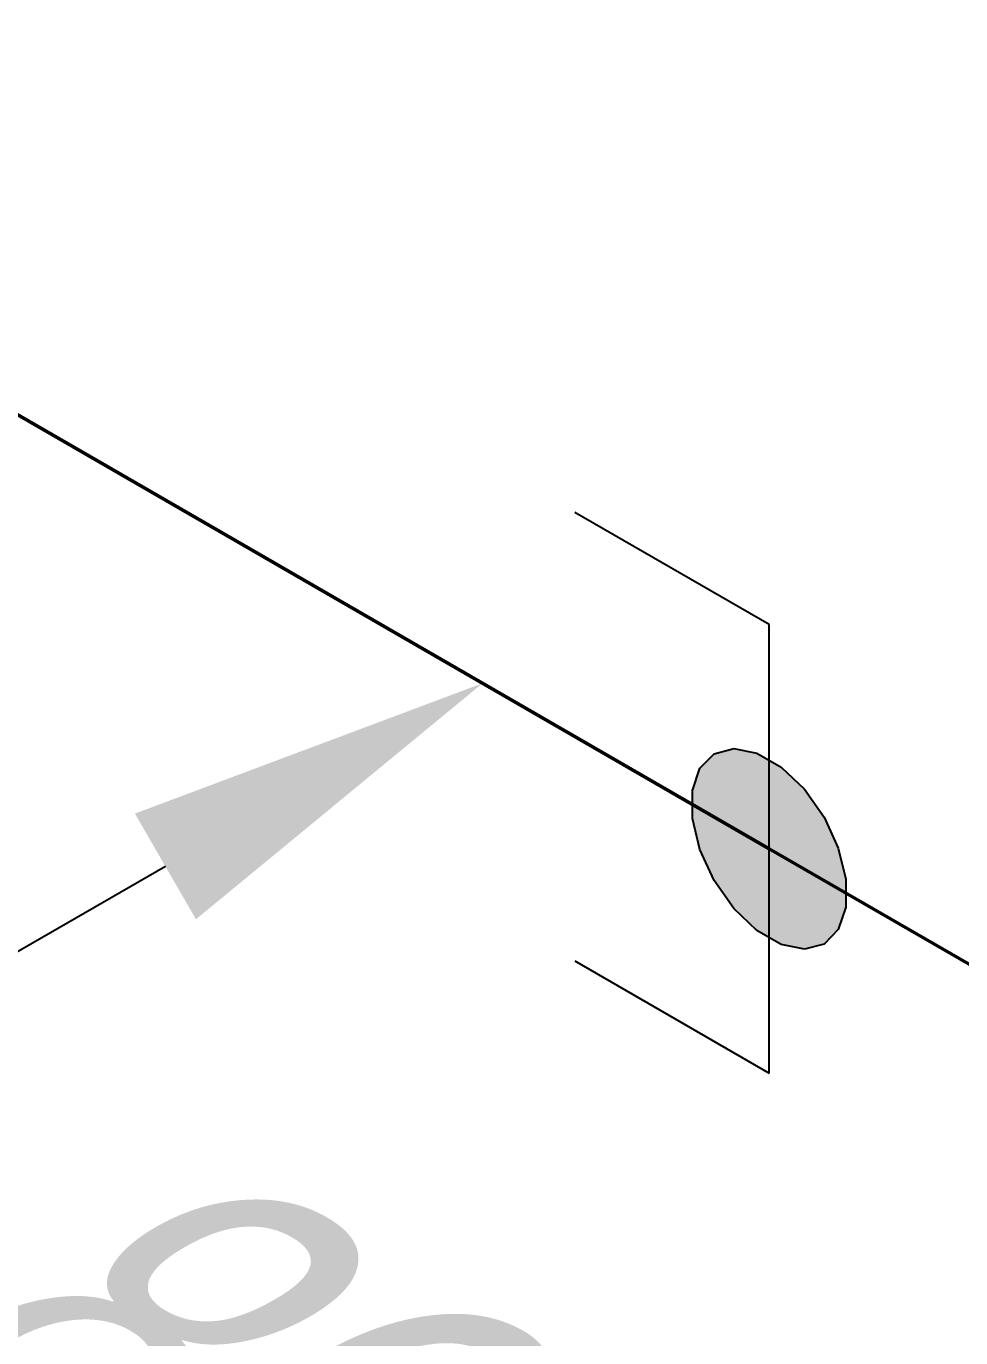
# Model space of a CAD drawing. Header units: millimetres. Extents: x 0 to 594, y 0 to 420.
# Drawn here: x 250.54 to 256.92, y 285.12 to 294.07 of the extents above; entities that cross this region are included whole.
import ezdxf

# ---------------------------------------------------------------- set-up
doc = ezdxf.new("R2010")
doc.units = ezdxf.units.MM
doc.header["$LTSCALE"] = 0.25
doc.layers.add('용접', color=1, linetype='Continuous')
doc.layers.add('치수', color=1, linetype='Continuous')
doc.layers.add('파이프 작은 보어', color=30, linetype='Continuous', lineweight=50)
doc.styles.add('AdskIsoMetric', font='arial.ttf', dxfattribs={"width": 0.8, "height": 2.5})
doc.styles.add('AdskIsoMetric-30', font='arial.ttf', dxfattribs={"width": 0.8, "height": 2.5})
doc.styles.add('AdskIsoMetric30', font='arial.ttf', dxfattribs={"width": 0.8, "oblique": 30, "height": 2.5})
doc.dimstyles.new('AdskIsoMetric', dxfattribs={"dimtxt": 2.5, "dimasz": 2.5, "dimexe": 1, "dimexo": 2, "dimgap": 0.8, "dimtad": 1, "dimdec": 0, "dimrnd": 1, "dimzin": 0, "dimdsep": 46, "dimtxsty": 'AdskIsoMetric', "dimcen": 0, "dimclrt": 7, "dimadec": 0, "dimazin": 0, "dimtfac": 1, "dimtdec": 0, "dimtmove": 1, "dimatfit": 3, "dimfxl": 0, "dimfrac": 2, "dimtolj": 1, "dimtzin": 0, "dimarcsym": 0})

# ---------------------------------------------------------------- blocks, each defined once
blk = doc.blocks.new('*D82')
at = {"layer": 'Defpoints', "color": 0}
for p in [(220.417, 285.394), (261.7026, 276.5577), (248.7123, 269.0577)]:
    blk.add_point(p, dxfattribs=at)
at = {"layer": '치수', "color": 0, "lineweight": -2}
for p, q in [((235.5725, 291.644), (259.5376, 277.8077)), ((250.7123, 270.2124), (262.7026, 277.1351))]:
    blk.add_line(p, q, dxfattribs=at)
at = {"layer": '치수', "color": 0}
for points in [[(235.7808, 292.0048), (235.3641, 291.2831), (233.4074, 292.894)], [(259.7459, 278.1686), (259.3292, 277.4469), (261.7026, 276.5577)]]:
    blk.add_solid(points, dxfattribs=at)
at = {"layer": '치수', "color": 7, "insert": (252.0219, 284.7648), "char_height": 2.5, "attachment_point": 5, "rotation": 330, "style": 'AdskIsoMetric30'}
blk.add_mtext('\\A1;894', dxfattribs=at)
blk = doc.blocks.new('*D87')
at = {"layer": 'Defpoints', "color": 0}
for p in [(240.6677, 297.0857), (220.417, 285.394), (233.4074, 277.894)]:
    blk.add_point(p, dxfattribs=at)
at = {"layer": '치수', "color": 0, "lineweight": -2}
blk.add_line((251.493, 288.3357), (235.5725, 279.144), dxfattribs=at)
at = {"layer": '치수', "color": 0}
for points in [[(251.2847, 288.6965), (251.7013, 287.9748), (253.6581, 289.5857)], [(235.3641, 279.5048), (235.7808, 278.7831), (233.4074, 277.894)]]:
    blk.add_solid(points, dxfattribs=at)
at = {"layer": '치수', "color": 7, "insert": (238.8468, 283.6513), "char_height": 2.5, "attachment_point": 5, "rotation": 30, "style": 'AdskIsoMetric-30'}
blk.add_mtext('\\A1;909', dxfattribs=at)
blk = doc.blocks.new('*D88')
at = {"layer": 'Defpoints', "color": 0}
for p in [(240.6677, 312.0857), (240.6677, 297.0857), (260.9184, 285.394)]:
    blk.add_point(p, dxfattribs=at)
at = {"layer": '치수', "color": 0, "lineweight": -2}
for p, q in [((240.6677, 299.3951), (240.6677, 313.2404)), ((258.7533, 301.644), (242.8328, 310.8357))]:
    blk.add_line(p, q, dxfattribs=at)
at = {"layer": '치수', "color": 0}
for points in [[(243.0411, 311.1965), (242.6244, 310.4748), (240.6677, 312.0857)], [(258.9616, 302.0048), (258.545, 301.2831), (260.9184, 300.394)]]:
    blk.add_solid(points, dxfattribs=at)
at = {"layer": '치수', "color": 7, "insert": (250.793, 308.8567), "char_height": 2.5, "attachment_point": 5, "rotation": 330, "style": 'AdskIsoMetric-30'}
blk.add_mtext('\\A1;499', dxfattribs=at)
blk = doc.blocks.new('*D89')
at = {"layer": 'Defpoints', "color": 0}
for p in [(260.9184, 318.0665), (247.928, 292.894), (260.9184, 285.394)]:
    blk.add_point(p, dxfattribs=at)
at = {"layer": '치수', "color": 0, "lineweight": -2}
for p, q in [((258.9184, 319.2212), (246.928, 326.1438)), ((247.928, 323.0665), (247.928, 295.394))]:
    blk.add_line(p, q, dxfattribs=at)
at = {"layer": '치수', "color": 0}
for points in [[(247.5113, 323.0665), (248.3446, 323.0665), (247.928, 325.5665)], [(247.5113, 295.394), (248.3446, 295.394), (247.928, 292.894)]]:
    blk.add_solid(points, dxfattribs=at)
at = {"layer": '치수', "color": 7, "insert": (245.6617, 312.5707), "char_height": 2.5, "attachment_point": 5, "rotation": 90, "style": 'AdskIsoMetric30'}
blk.add_mtext('\\A1;2057', dxfattribs=at)
blk = doc.blocks.new('엘보우-4-Iso2DSkew180')
at = {"color": 0, "linetype": 'ByBlock', "lineweight": -2, "extrusion": (0.707107, 0.408248, -0.57735)}
for p, q in [((0, 6.1237), (0, 0.0001)), ((-0.0001, 0), (-5.3033, 3.0619)), ((-0.0001, 0), (-0.0001, 0))]:
    blk.add_line(p, q, dxfattribs=at)
blk = doc.blocks.new('SocketWeld-1-IsoRight')
blk.add_hatch(color=256).paths.add_polyline_path([(0.00553, 0.03713), (0.00575, 0.03692), (0.00596, 0.03672), (0.00617, 0.03652), (0.00639, 0.03631), (0.0066, 0.03611), (0.00682, 0.0359), (0.00703, 0.0357), (0.00725, 0.03549), (0.00746, 0.03529), (0.00768, 0.03508), (0.00789, 0.03488), (0.00811, 0.03467), (0.00832, 0.03447), (0.00854, 0.03427), (0.00875, 0.03406), (0.00897, 0.03386), (0.00918, 0.03365), (0.0094, 0.03345), (0.00961, 0.03324), (0.00982, 0.03304), (0.01004, 0.03283), (0.01025, 0.03263), (0.01047, 0.03243), (0.01068, 0.03222), (0.0109, 0.03202), (0.01111, 0.03181), (0.01133, 0.03161), (0.01154, 0.0314), (0.01176, 0.0312), (0.01197, 0.03099), (0.01219, 0.03079), (0.0124, 0.03058), (0.01262, 0.03038), (0.01283, 0.03018), (0.01305, 0.02997), (0.01326, 0.02977), (0.01347, 0.02956), (0.01369, 0.02936), (0.0139, 0.02915), (0.01412, 0.02895), (0.01433, 0.02874), (0.01455, 0.02854), (0.01476, 0.02834), (0.01498, 0.02813), (0.01519, 0.02793), (0.01541, 0.02772), (0.01562, 0.02752), (0.01584, 0.02731), (0.01605, 0.02711), (0.01605, 0.02711), (0.01623, 0.02685), (0.01642, 0.02659), (0.0166, 0.02633), (0.01678, 0.02607), (0.01696, 0.02581), (0.01715, 0.02556), (0.01733, 0.0253), (0.01751, 0.02504), (0.01769, 0.02478), (0.01788, 0.02452), (0.01806, 0.02426), (0.01824, 0.024), (0.01843, 0.02375), (0.01861, 0.02349), (0.01879, 0.02323), (0.01897, 0.02297), (0.01916, 0.02271), (0.01934, 0.02245), (0.01952, 0.02219), (0.0197, 0.02193), (0.01989, 0.02168), (0.02007, 0.02142), (0.02025, 0.02116), (0.02043, 0.0209), (0.02062, 0.02064), (0.0208, 0.02038), (0.02098, 0.02012), (0.02116, 0.01987), (0.02135, 0.01961), (0.02153, 0.01935), (0.02171, 0.01909), (0.0219, 0.01883), (0.02208, 0.01857), (0.02226, 0.01831), (0.02244, 0.01806), (0.02263, 0.0178), (0.02281, 0.01754), (0.02299, 0.01728), (0.02317, 0.01702), (0.02336, 0.01676), (0.02354, 0.0165), (0.02372, 0.01624), (0.0239, 0.01599), (0.02409, 0.01573), (0.02427, 0.01547), (0.02445, 0.01521), (0.02463, 0.01495), (0.02482, 0.01469), (0.025, 0.01443), (0.025, 0.01443), (0.02513, 0.01415), (0.02527, 0.01386), (0.0254, 0.01357), (0.02553, 0.01328), (0.02566, 0.013), (0.0258, 0.01271), (0.02593, 0.01242), (0.02606, 0.01213), (0.02619, 0.01185), (0.02633, 0.01156), (0.02646, 0.01127), (0.02659, 0.01098), (0.02672, 0.0107), (0.02686, 0.01041), (0.02699, 0.01012), (0.02712, 0.00983), (0.02726, 0.00955), (0.02739, 0.00926), (0.02752, 0.00897), (0.02765, 0.00868), (0.02779, 0.0084), (0.02792, 0.00811), (0.02805, 0.00782), (0.02818, 0.00753), (0.02832, 0.00725), (0.02845, 0.00696), (0.02858, 0.00667), (0.02872, 0.00638), (0.02885, 0.0061), (0.02898, 0.00581), (0.02911, 0.00552), (0.02925, 0.00523), (0.02938, 0.00495), (0.02951, 0.00466), (0.02964, 0.00437), (0.02978, 0.00408), (0.02991, 0.0038), (0.03004, 0.00351), (0.03017, 0.00322), (0.03031, 0.00293), (0.03044, 0.00265), (0.03057, 0.00236), (0.03071, 0.00207), (0.03084, 0.00178), (0.03097, 0.0015), (0.0311, 0.00121), (0.03124, 0.00092), (0.03137, 0.00063), (0.0315, 0.00035), (0.0315, 0.00035), (0.03157, 0.00006), (0.03164, -0.00023), (0.03171, -0.00052), (0.03178, -0.00081), (0.03185, -0.00109), (0.03192, -0.00138), (0.03199, -0.00167), (0.03206, -0.00196), (0.03213, -0.00225), (0.0322, -0.00254), (0.03227, -0.00282), (0.03234, -0.00311), (0.03241, -0.0034), (0.03248, -0.00369), (0.03255, -0.00398), (0.03262, -0.00426), (0.03269, -0.00455), (0.03276, -0.00484), (0.03283, -0.00513), (0.0329, -0.00542), (0.03297, -0.00571), (0.03304, -0.00599), (0.03311, -0.00628), (0.03318, -0.00657), (0.03325, -0.00686), (0.03332, -0.00715), (0.03339, -0.00743), (0.03346, -0.00772), (0.03352, -0.00801), (0.03359, -0.0083), (0.03366, -0.00859), (0.03373, -0.00888), (0.0338, -0.00916), (0.03387, -0.00945), (0.03394, -0.00974), (0.03401, -0.01003), (0.03408, -0.01032), (0.03415, -0.0106), (0.03422, -0.01089), (0.03429, -0.01118), (0.03436, -0.01147), (0.03443, -0.01176), (0.0345, -0.01205), (0.03457, -0.01233), (0.03464, -0.01262), (0.03471, -0.01291), (0.03478, -0.0132), (0.03485, -0.01349), (0.03492, -0.01377), (0.03492, -0.01377), (0.03492, -0.01404), (0.03492, -0.0143), (0.03492, -0.01456), (0.03492, -0.01482), (0.03492, -0.01508), (0.03492, -0.01534), (0.03492, -0.0156), (0.03492, -0.01586), (0.03492, -0.01612), (0.03492, -0.01638), (0.03492, -0.01664), (0.03492, -0.0169), (0.03492, -0.01716), (0.03492, -0.01742), (0.03492, -0.01768), (0.03492, -0.01795), (0.03492, -0.01821), (0.03492, -0.01847), (0.03492, -0.01873), (0.03492, -0.01899), (0.03492, -0.01925), (0.03492, -0.01951), (0.03492, -0.01977), (0.03492, -0.02003), (0.03492, -0.02029), (0.03492, -0.02055), (0.03492, -0.02081), (0.03492, -0.02107), (0.03492, -0.02133), (0.03492, -0.02159), (0.03492, -0.02186), (0.03492, -0.02212), (0.03492, -0.02238), (0.03492, -0.02264), (0.03492, -0.0229), (0.03492, -0.02316), (0.03492, -0.02342), (0.03492, -0.02368), (0.03492, -0.02394), (0.03492, -0.0242), (0.03492, -0.02446), (0.03492, -0.02472), (0.03492, -0.02498), (0.03492, -0.02524), (0.03492, -0.0255), (0.03492, -0.02577), (0.03492, -0.02603), (0.03492, -0.02629), (0.03492, -0.02655), (0.03492, -0.02655), (0.03485, -0.02676), (0.03478, -0.02696), (0.03471, -0.02717), (0.03464, -0.02738), (0.03457, -0.02759), (0.0345, -0.02779), (0.03443, -0.028), (0.03436, -0.02821), (0.03429, -0.02842), (0.03422, -0.02862), (0.03415, -0.02883), (0.03408, -0.02904), (0.03401, -0.02925), (0.03394, -0.02945), (0.03387, -0.02966), (0.0338, -0.02987), (0.03373, -0.03008), (0.03366, -0.03028), (0.03359, -0.03049), (0.03352, -0.0307), (0.03346, -0.03091), (0.03339, -0.03112), (0.03332, -0.03132), (0.03325, -0.03153), (0.03318, -0.03174), (0.03311, -0.03195), (0.03304, -0.03215), (0.03297, -0.03236), (0.0329, -0.03257), (0.03283, -0.03278), (0.03276, -0.03298), (0.03269, -0.03319), (0.03262, -0.0334), (0.03255, -0.03361), (0.03248, -0.03381), (0.03241, -0.03402), (0.03234, -0.03423), (0.03227, -0.03444), (0.0322, -0.03465), (0.03213, -0.03485), (0.03206, -0.03506), (0.03199, -0.03527), (0.03192, -0.03548), (0.03185, -0.03568), (0.03178, -0.03589), (0.03171, -0.0361), (0.03164, -0.03631), (0.03157, -0.03651), (0.0315, -0.03672), (0.0315, -0.03672), (0.03137, -0.03686), (0.03124, -0.03699), (0.0311, -0.03712), (0.03097, -0.03726), (0.03084, -0.03739), (0.03071, -0.03753), (0.03057, -0.03766), (0.03044, -0.0378), (0.03031, -0.03793), (0.03017, -0.03806), (0.03004, -0.0382), (0.02991, -0.03833), (0.02978, -0.03847), (0.02964, -0.0386), (0.02951, -0.03874), (0.02938, -0.03887), (0.02925, -0.039), (0.02911, -0.03914), (0.02898, -0.03927), (0.02885, -0.03941), (0.02872, -0.03954), (0.02858, -0.03968), (0.02845, -0.03981), (0.02832, -0.03994), (0.02818, -0.04008), (0.02805, -0.04021), (0.02792, -0.04035), (0.02779, -0.04048), (0.02765, -0.04062), (0.02752, -0.04075), (0.02739, -0.04088), (0.02726, -0.04102), (0.02712, -0.04115), (0.02699, -0.04129), (0.02686, -0.04142), (0.02672, -0.04156), (0.02659, -0.04169), (0.02646, -0.04182), (0.02633, -0.04196), (0.02619, -0.04209), (0.02606, -0.04223), (0.02593, -0.04236), (0.0258, -0.0425), (0.02566, -0.04263), (0.02553, -0.04276), (0.0254, -0.0429), (0.02527, -0.04303), (0.02513, -0.04317), (0.025, -0.0433), (0.025, -0.0433), (0.02482, -0.04335), (0.02463, -0.0434), (0.02445, -0.04344), (0.02427, -0.04349), (0.02409, -0.04354), (0.0239, -0.04359), (0.02372, -0.04364), (0.02354, -0.04368), (0.02336, -0.04373), (0.02317, -0.04378), (0.02299, -0.04383), (0.02281, -0.04387), (0.02263, -0.04392), (0.02244, -0.04397), (0.02226, -0.04402), (0.02208, -0.04407), (0.0219, -0.04411), (0.02171, -0.04416), (0.02153, -0.04421), (0.02135, -0.04426), (0.02116, -0.0443), (0.02098, -0.04435), (0.0208, -0.0444), (0.02062, -0.04445), (0.02043, -0.0445), (0.02025, -0.04454), (0.02007, -0.04459), (0.01989, -0.04464), (0.0197, -0.04469), (0.01952, -0.04473), (0.01934, -0.04478), (0.01916, -0.04483), (0.01897, -0.04488), (0.01879, -0.04493), (0.01861, -0.04497), (0.01843, -0.04502), (0.01824, -0.04507), (0.01806, -0.04512), (0.01788, -0.04516), (0.01769, -0.04521), (0.01751, -0.04526), (0.01733, -0.04531), (0.01715, -0.04536), (0.01696, -0.0454), (0.01678, -0.04545), (0.0166, -0.0455), (0.01642, -0.04555), (0.01623, -0.04559), (0.01605, -0.04564), (0.01605, -0.04564), (0.01584, -0.0456), (0.01562, -0.04556), (0.01541, -0.04551), (0.01519, -0.04547), (0.01498, -0.04543), (0.01476, -0.04538), (0.01455, -0.04534), (0.01433, -0.04529), (0.01412, -0.04525), (0.0139, -0.04521), (0.01369, -0.04516), (0.01347, -0.04512), (0.01326, -0.04508), (0.01305, -0.04503), (0.01283, -0.04499), (0.01262, -0.04495), (0.0124, -0.0449), (0.01219, -0.04486), (0.01197, -0.04482), (0.01176, -0.04477), (0.01154, -0.04473), (0.01133, -0.04469), (0.01111, -0.04464), (0.0109, -0.0446), (0.01068, -0.04456), (0.01047, -0.04451), (0.01025, -0.04447), (0.01004, -0.04443), (0.00982, -0.04438), (0.00961, -0.04434), (0.0094, -0.0443), (0.00918, -0.04425), (0.00897, -0.04421), (0.00875, -0.04417), (0.00854, -0.04412), (0.00832, -0.04408), (0.00811, -0.04404), (0.00789, -0.04399), (0.00768, -0.04395), (0.00746, -0.04391), (0.00725, -0.04386), (0.00703, -0.04382), (0.00682, -0.04378), (0.0066, -0.04373), (0.00639, -0.04369), (0.00617, -0.04365), (0.00596, -0.0436), (0.00575, -0.04356), (0.00553, -0.04352), (0.00553, -0.04352), (0.00531, -0.04339), (0.00508, -0.04325), (0.00485, -0.04312), (0.00463, -0.04299), (0.0044, -0.04286), (0.00418, -0.04273), (0.00395, -0.0426), (0.00372, -0.04247), (0.0035, -0.04234), (0.00327, -0.04221), (0.00305, -0.04208), (0.00282, -0.04195), (0.0026, -0.04182), (0.00237, -0.04169), (0.00214, -0.04156), (0.00192, -0.04143), (0.00169, -0.0413), (0.00147, -0.04117), (0.00124, -0.04104), (0.00102, -0.04091), (0.00079, -0.04078), (0.00056, -0.04065), (0.00034, -0.04052), (0.00011, -0.04039), (-0.00011, -0.04026), (-0.00034, -0.04013), (-0.00056, -0.04), (-0.00079, -0.03987), (-0.00102, -0.03974), (-0.00124, -0.03961), (-0.00147, -0.03948), (-0.00169, -0.03934), (-0.00192, -0.03921), (-0.00214, -0.03908), (-0.00237, -0.03895), (-0.0026, -0.03882), (-0.00282, -0.03869), (-0.00305, -0.03856), (-0.00327, -0.03843), (-0.0035, -0.0383), (-0.00372, -0.03817), (-0.00395, -0.03804), (-0.00418, -0.03791), (-0.0044, -0.03778), (-0.00463, -0.03765), (-0.00485, -0.03752), (-0.00508, -0.03739), (-0.00531, -0.03726), (-0.00553, -0.03713), (-0.00553, -0.03713), (-0.00575, -0.03692), (-0.00596, -0.03672), (-0.00617, -0.03652), (-0.00639, -0.03631), (-0.0066, -0.03611), (-0.00682, -0.0359), (-0.00703, -0.0357), (-0.00725, -0.03549), (-0.00746, -0.03529), (-0.00768, -0.03508), (-0.00789, -0.03488), (-0.00811, -0.03467), (-0.00832, -0.03447), (-0.00854, -0.03427), (-0.00875, -0.03406), (-0.00897, -0.03386), (-0.00918, -0.03365), (-0.0094, -0.03345), (-0.00961, -0.03324), (-0.00982, -0.03304), (-0.01004, -0.03283), (-0.01025, -0.03263), (-0.01047, -0.03243), (-0.01068, -0.03222), (-0.0109, -0.03202), (-0.01111, -0.03181), (-0.01133, -0.03161), (-0.01154, -0.0314), (-0.01176, -0.0312), (-0.01197, -0.03099), (-0.01219, -0.03079), (-0.0124, -0.03058), (-0.01262, -0.03038), (-0.01283, -0.03018), (-0.01305, -0.02997), (-0.01326, -0.02977), (-0.01347, -0.02956), (-0.01369, -0.02936), (-0.0139, -0.02915), (-0.01412, -0.02895), (-0.01433, -0.02874), (-0.01455, -0.02854), (-0.01476, -0.02834), (-0.01498, -0.02813), (-0.01519, -0.02793), (-0.01541, -0.02772), (-0.01562, -0.02752), (-0.01584, -0.02731), (-0.01605, -0.02711), (-0.01605, -0.02711), (-0.01623, -0.02685), (-0.01642, -0.02659), (-0.0166, -0.02633), (-0.01678, -0.02607), (-0.01696, -0.02581), (-0.01715, -0.02556), (-0.01733, -0.0253), (-0.01751, -0.02504), (-0.01769, -0.02478), (-0.01788, -0.02452), (-0.01806, -0.02426), (-0.01824, -0.024), (-0.01843, -0.02375), (-0.01861, -0.02349), (-0.01879, -0.02323), (-0.01897, -0.02297), (-0.01916, -0.02271), (-0.01934, -0.02245), (-0.01952, -0.02219), (-0.0197, -0.02193), (-0.01989, -0.02168), (-0.02007, -0.02142), (-0.02025, -0.02116), (-0.02043, -0.0209), (-0.02062, -0.02064), (-0.0208, -0.02038), (-0.02098, -0.02012), (-0.02116, -0.01987), (-0.02135, -0.01961), (-0.02153, -0.01935), (-0.02171, -0.01909), (-0.0219, -0.01883), (-0.02208, -0.01857), (-0.02226, -0.01831), (-0.02244, -0.01806), (-0.02263, -0.0178), (-0.02281, -0.01754), (-0.02299, -0.01728), (-0.02317, -0.01702), (-0.02336, -0.01676), (-0.02354, -0.0165), (-0.02372, -0.01624), (-0.0239, -0.01599), (-0.02409, -0.01573), (-0.02427, -0.01547), (-0.02445, -0.01521), (-0.02463, -0.01495), (-0.02482, -0.01469), (-0.025, -0.01443), (-0.025, -0.01443), (-0.02513, -0.01415), (-0.02527, -0.01386), (-0.0254, -0.01357), (-0.02553, -0.01328), (-0.02566, -0.013), (-0.0258, -0.01271), (-0.02593, -0.01242), (-0.02606, -0.01213), (-0.02619, -0.01185), (-0.02633, -0.01156), (-0.02646, -0.01127), (-0.02659, -0.01098), (-0.02672, -0.0107), (-0.02686, -0.01041), (-0.02699, -0.01012), (-0.02712, -0.00983), (-0.02726, -0.00955), (-0.02739, -0.00926), (-0.02752, -0.00897), (-0.02765, -0.00868), (-0.02779, -0.0084), (-0.02792, -0.00811), (-0.02805, -0.00782), (-0.02818, -0.00753), (-0.02832, -0.00725), (-0.02845, -0.00696), (-0.02858, -0.00667), (-0.02872, -0.00638), (-0.02885, -0.0061), (-0.02898, -0.00581), (-0.02911, -0.00552), (-0.02925, -0.00523), (-0.02938, -0.00495), (-0.02951, -0.00466), (-0.02964, -0.00437), (-0.02978, -0.00408), (-0.02991, -0.0038), (-0.03004, -0.00351), (-0.03017, -0.00322), (-0.03031, -0.00293), (-0.03044, -0.00265), (-0.03057, -0.00236), (-0.03071, -0.00207), (-0.03084, -0.00178), (-0.03097, -0.0015), (-0.0311, -0.00121), (-0.03124, -0.00092), (-0.03137, -0.00063), (-0.0315, -0.00035), (-0.0315, -0.00035), (-0.03157, -0.00006), (-0.03164, 0.00023), (-0.03171, 0.00052), (-0.03178, 0.00081), (-0.03185, 0.00109), (-0.03192, 0.00138), (-0.03199, 0.00167), (-0.03206, 0.00196), (-0.03213, 0.00225), (-0.0322, 0.00254), (-0.03227, 0.00282), (-0.03234, 0.00311), (-0.03241, 0.0034), (-0.03248, 0.00369), (-0.03255, 0.00398), (-0.03262, 0.00426), (-0.03269, 0.00455), (-0.03276, 0.00484), (-0.03283, 0.00513), (-0.0329, 0.00542), (-0.03297, 0.00571), (-0.03304, 0.00599), (-0.03311, 0.00628), (-0.03318, 0.00657), (-0.03325, 0.00686), (-0.03332, 0.00715), (-0.03339, 0.00743), (-0.03346, 0.00772), (-0.03352, 0.00801), (-0.03359, 0.0083), (-0.03366, 0.00859), (-0.03373, 0.00888), (-0.0338, 0.00916), (-0.03387, 0.00945), (-0.03394, 0.00974), (-0.03401, 0.01003), (-0.03408, 0.01032), (-0.03415, 0.0106), (-0.03422, 0.01089), (-0.03429, 0.01118), (-0.03436, 0.01147), (-0.03443, 0.01176), (-0.0345, 0.01205), (-0.03457, 0.01233), (-0.03464, 0.01262), (-0.03471, 0.01291), (-0.03478, 0.0132), (-0.03485, 0.01349), (-0.03492, 0.01377), (-0.03492, 0.01377), (-0.03492, 0.01404), (-0.03492, 0.0143), (-0.03492, 0.01456), (-0.03492, 0.01482), (-0.03492, 0.01508), (-0.03492, 0.01534), (-0.03492, 0.0156), (-0.03492, 0.01586), (-0.03492, 0.01612), (-0.03492, 0.01638), (-0.03492, 0.01664), (-0.03492, 0.0169), (-0.03492, 0.01716), (-0.03492, 0.01742), (-0.03492, 0.01768), (-0.03492, 0.01795), (-0.03492, 0.01821), (-0.03492, 0.01847), (-0.03492, 0.01873), (-0.03492, 0.01899), (-0.03492, 0.01925), (-0.03492, 0.01951), (-0.03492, 0.01977), (-0.03492, 0.02003), (-0.03492, 0.02029), (-0.03492, 0.02055), (-0.03492, 0.02081), (-0.03492, 0.02107), (-0.03492, 0.02133), (-0.03492, 0.02159), (-0.03492, 0.02186), (-0.03492, 0.02212), (-0.03492, 0.02238), (-0.03492, 0.02264), (-0.03492, 0.0229), (-0.03492, 0.02316), (-0.03492, 0.02342), (-0.03492, 0.02368), (-0.03492, 0.02394), (-0.03492, 0.0242), (-0.03492, 0.02446), (-0.03492, 0.02472), (-0.03492, 0.02498), (-0.03492, 0.02524), (-0.03492, 0.0255), (-0.03492, 0.02577), (-0.03492, 0.02603), (-0.03492, 0.02629), (-0.03492, 0.02655), (-0.03492, 0.02655), (-0.03485, 0.02676), (-0.03478, 0.02696), (-0.03471, 0.02717), (-0.03464, 0.02738), (-0.03457, 0.02759), (-0.0345, 0.02779), (-0.03443, 0.028), (-0.03436, 0.02821), (-0.03429, 0.02842), (-0.03422, 0.02862), (-0.03415, 0.02883), (-0.03408, 0.02904), (-0.03401, 0.02925), (-0.03394, 0.02945), (-0.03387, 0.02966), (-0.0338, 0.02987), (-0.03373, 0.03008), (-0.03366, 0.03028), (-0.03359, 0.03049), (-0.03352, 0.0307), (-0.03346, 0.03091), (-0.03339, 0.03112), (-0.03332, 0.03132), (-0.03325, 0.03153), (-0.03318, 0.03174), (-0.03311, 0.03195), (-0.03304, 0.03215), (-0.03297, 0.03236), (-0.0329, 0.03257), (-0.03283, 0.03278), (-0.03276, 0.03298), (-0.03269, 0.03319), (-0.03262, 0.0334), (-0.03255, 0.03361), (-0.03248, 0.03381), (-0.03241, 0.03402), (-0.03234, 0.03423), (-0.03227, 0.03444), (-0.0322, 0.03465), (-0.03213, 0.03485), (-0.03206, 0.03506), (-0.03199, 0.03527), (-0.03192, 0.03548), (-0.03185, 0.03568), (-0.03178, 0.03589), (-0.03171, 0.0361), (-0.03164, 0.03631), (-0.03157, 0.03651), (-0.0315, 0.03672), (-0.0315, 0.03672), (-0.03137, 0.03686), (-0.03124, 0.03699), (-0.0311, 0.03712), (-0.03097, 0.03726), (-0.03084, 0.03739), (-0.03071, 0.03753), (-0.03057, 0.03766), (-0.03044, 0.0378), (-0.03031, 0.03793), (-0.03017, 0.03806), (-0.03004, 0.0382), (-0.02991, 0.03833), (-0.02978, 0.03847), (-0.02964, 0.0386), (-0.02951, 0.03874), (-0.02938, 0.03887), (-0.02925, 0.039), (-0.02911, 0.03914), (-0.02898, 0.03927), (-0.02885, 0.03941), (-0.02872, 0.03954), (-0.02858, 0.03968), (-0.02845, 0.03981), (-0.02832, 0.03994), (-0.02818, 0.04008), (-0.02805, 0.04021), (-0.02792, 0.04035), (-0.02779, 0.04048), (-0.02765, 0.04062), (-0.02752, 0.04075), (-0.02739, 0.04088), (-0.02726, 0.04102), (-0.02712, 0.04115), (-0.02699, 0.04129), (-0.02686, 0.04142), (-0.02672, 0.04156), (-0.02659, 0.04169), (-0.02646, 0.04182), (-0.02633, 0.04196), (-0.02619, 0.04209), (-0.02606, 0.04223), (-0.02593, 0.04236), (-0.0258, 0.0425), (-0.02566, 0.04263), (-0.02553, 0.04276), (-0.0254, 0.0429), (-0.02527, 0.04303), (-0.02513, 0.04317), (-0.025, 0.0433), (-0.025, 0.0433), (-0.02482, 0.04335), (-0.02463, 0.0434), (-0.02445, 0.04344), (-0.02427, 0.04349), (-0.02409, 0.04354), (-0.0239, 0.04359), (-0.02372, 0.04364), (-0.02354, 0.04368), (-0.02336, 0.04373), (-0.02317, 0.04378), (-0.02299, 0.04383), (-0.02281, 0.04387), (-0.02263, 0.04392), (-0.02244, 0.04397), (-0.02226, 0.04402), (-0.02208, 0.04407), (-0.0219, 0.04411), (-0.02171, 0.04416), (-0.02153, 0.04421), (-0.02135, 0.04426), (-0.02116, 0.0443), (-0.02098, 0.04435), (-0.0208, 0.0444), (-0.02062, 0.04445), (-0.02043, 0.0445), (-0.02025, 0.04454), (-0.02007, 0.04459), (-0.01989, 0.04464), (-0.0197, 0.04469), (-0.01952, 0.04473), (-0.01934, 0.04478), (-0.01916, 0.04483), (-0.01897, 0.04488), (-0.01879, 0.04493), (-0.01861, 0.04497), (-0.01843, 0.04502), (-0.01824, 0.04507), (-0.01806, 0.04512), (-0.01788, 0.04516), (-0.01769, 0.04521), (-0.01751, 0.04526), (-0.01733, 0.04531), (-0.01715, 0.04536), (-0.01696, 0.0454), (-0.01678, 0.04545), (-0.0166, 0.0455), (-0.01642, 0.04555), (-0.01623, 0.04559), (-0.01605, 0.04564), (-0.01605, 0.04564), (-0.01584, 0.0456), (-0.01562, 0.04556), (-0.01541, 0.04551), (-0.01519, 0.04547), (-0.01498, 0.04543), (-0.01476, 0.04538), (-0.01455, 0.04534), (-0.01433, 0.04529), (-0.01412, 0.04525), (-0.0139, 0.04521), (-0.01369, 0.04516), (-0.01347, 0.04512), (-0.01326, 0.04508), (-0.01305, 0.04503), (-0.01283, 0.04499), (-0.01262, 0.04495), (-0.0124, 0.0449), (-0.01219, 0.04486), (-0.01197, 0.04482), (-0.01176, 0.04477), (-0.01154, 0.04473), (-0.01133, 0.04469), (-0.01111, 0.04464), (-0.0109, 0.0446), (-0.01068, 0.04456), (-0.01047, 0.04451), (-0.01025, 0.04447), (-0.01004, 0.04443), (-0.00982, 0.04438), (-0.00961, 0.04434), (-0.0094, 0.0443), (-0.00918, 0.04425), (-0.00897, 0.04421), (-0.00875, 0.04417), (-0.00854, 0.04412), (-0.00832, 0.04408), (-0.00811, 0.04404), (-0.00789, 0.04399), (-0.00768, 0.04395), (-0.00746, 0.04391), (-0.00725, 0.04386), (-0.00703, 0.04382), (-0.00682, 0.04378), (-0.0066, 0.04373), (-0.00639, 0.04369), (-0.00617, 0.04365), (-0.00596, 0.0436), (-0.00575, 0.04356), (-0.00553, 0.04352), (-0.00553, 0.04352), (-0.00531, 0.04339), (-0.00508, 0.04325), (-0.00485, 0.04312), (-0.00463, 0.04299), (-0.0044, 0.04286), (-0.00418, 0.04273), (-0.00395, 0.0426), (-0.00372, 0.04247), (-0.0035, 0.04234), (-0.00327, 0.04221), (-0.00305, 0.04208), (-0.00282, 0.04195), (-0.0026, 0.04182), (-0.00237, 0.04169), (-0.00214, 0.04156), (-0.00192, 0.04143), (-0.00169, 0.0413), (-0.00147, 0.04117), (-0.00124, 0.04104), (-0.00102, 0.04091), (-0.00079, 0.04078), (-0.00056, 0.04065), (-0.00034, 0.04052), (-0.00011, 0.04039), (0.00011, 0.04026), (0.00034, 0.04013), (0.00056, 0.04), (0.00079, 0.03987), (0.00102, 0.03974), (0.00124, 0.03961), (0.00147, 0.03948), (0.00169, 0.03934), (0.00192, 0.03921), (0.00214, 0.03908), (0.00237, 0.03895), (0.0026, 0.03882), (0.00282, 0.03869), (0.00305, 0.03856), (0.00327, 0.03843), (0.0035, 0.0383), (0.00372, 0.03817), (0.00395, 0.03804), (0.00418, 0.03791), (0.0044, 0.03778), (0.00463, 0.03765), (0.00485, 0.03752), (0.00508, 0.03739), (0.00531, 0.03726)], flags=0)
at = {"color": 0, "linetype": 'ByBlock', "lineweight": -2, "extrusion": (0.707107, 0.408248, -0.57735)}
for p, q in [((0, 0.10206), (-0.08839, 0.15309)), ((0, -0.10206), (0, 0.10206)), ((-0.0315, 0.03672), (-0.025, 0.0433)), ((-0.025, 0.0433), (-0.01605, 0.04564)), ((-0.01605, 0.04564), (-0.00553, 0.04352)), ((-0.00553, 0.04352), (0.00553, 0.03713)), ((-0.03492, 0.02655), (-0.0315, 0.03672)), ((0.00553, 0.03713), (0.01605, 0.02711)), ((-0.03492, 0.01377), (-0.03492, 0.02655)), ((0.01605, 0.02711), (0.025, 0.01443)), ((-0.0315, -0.00035), (-0.03492, 0.01377)), ((0.025, 0.01443), (0.0315, 0.00035)), ((0.0315, 0.00035), (0.03492, -0.01377)), ((-0.025, -0.01443), (-0.0315, -0.00035)), ((-0.01605, -0.02711), (-0.025, -0.01443)), ((0.03492, -0.01377), (0.03492, -0.02655)), ((-0.00553, -0.03713), (-0.01605, -0.02711)), ((0.03492, -0.02655), (0.0315, -0.03672)), ((0.00553, -0.04352), (-0.00553, -0.03713)), ((0.0315, -0.03672), (0.025, -0.0433)), ((0.01605, -0.04564), (0.00553, -0.04352)), ((0.025, -0.0433), (0.01605, -0.04564)), ((-0.08839, -0.05103), (0, -0.10206))]:
    blk.add_line(p, q, dxfattribs=at)

msp = doc.modelspace()

# ---------------------------------------------------------------- linework, layer by layer
at = {"layer": '파이프 작은 보어'}
msp.add_lwpolyline([(255.6151, 288.4558), (245.971, 294.0238)], dxfattribs=at)

# ---------------------------------------------------------------- block references
at = {"layer": '용접', "xscale": 15, "yscale": 15, "zscale": 15}
msp.add_blockref('SocketWeld-1-IsoRight', (255.6151, 288.4558), dxfattribs=at)
at = {"layer": '파이프 작은 보어'}
msp.add_blockref('엘보우-4-Iso2DSkew180', (260.9184, 285.394), dxfattribs=at)

# ---------------------------------------------------------------- dimensions: what is measured, and where the dimension line sits
at = {"layer": '치수'}
for base, p1, p2, angle, text, override, picture, middle in [((247.928, 292.894), (260.9184, 318.0665), (260.9184, 285.394), 270, '2057', {"dimtad": 0, "dimlfac": 62.968203, "dimtxsty": 'AdskIsoMetric30', "dimse1": 0, "dimse2": 1, "dimsd1": 0, "dimsd2": 0, "dimtmove": 1}, '*D89', (245.6617, 312.5707)), ((240.6677, 312.0857), (260.9184, 285.394), (240.6677, 297.0857), 150, '499', {"dimtad": 0, "dimlfac": 21.327967, "dimtxsty": 'AdskIsoMetric-30', "dimse1": 1, "dimse2": 0, "dimsd1": 0, "dimsd2": 0, "dimtmove": 1}, '*D88', (250.793, 308.8567)), ((233.4074, 277.894), (240.6677, 297.0857), (220.417, 285.394), 210, '909', {"dimtad": 0, "dimlfac": 38.889898, "dimtxsty": 'AdskIsoMetric-30', "dimse1": 1, "dimse2": 1, "dimsd1": 0, "dimsd2": 0, "dimtmove": 1}, '*D87', (238.8468, 283.6513)), ((261.7026, 276.5577), (220.417, 285.394), (248.7123, 269.0577), 330, '894', {"dimtad": 0, "dimlfac": 27.372765, "dimtxsty": 'AdskIsoMetric30', "dimse1": 1, "dimse2": 0, "dimsd1": 0, "dimsd2": 0, "dimtmove": 1}, '*D82', (252.0219, 284.7648))]:
    dim = msp.add_linear_dim(base=base, p1=p1, p2=p2, angle=angle, text=text, dimstyle='AdskIsoMetric', override=override, dxfattribs=at)
    dim.commit()
    dim.dimension.update_dxf_attribs({"geometry": picture, "text_midpoint": middle, "dimtype": 160})

doc.saveas('drawing.dxf')
